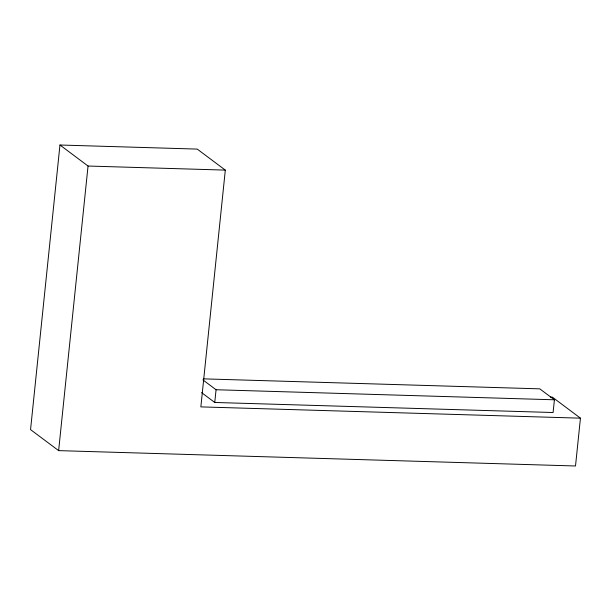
<?xml version="1.0" encoding="UTF-8"?>
<svg xmlns="http://www.w3.org/2000/svg" width="611" height="611" viewBox="0 0 611 611"><rect width="100%" height="100%" fill="white"/><g stroke="black" fill="none" stroke-linecap="round" stroke-linejoin="round"><path stroke-width="0.92" d="M580.45 418.168L200.851 406.888L225.314 170.11L197.231 149.092L59.962 145.013L30.55 429.617L58.633 450.628L575.509 465.987L580.45 418.168L552.367 397.15L550.458 397.097M58.633 450.628L88.045 166.032L59.962 145.013M203.341 378.851L539.78 388.848L554.414 399.793L553.092 412.517L214.751 402.466L216.065 389.742L202.898 379.889M88.045 166.032L225.314 170.11M216.065 389.742L554.414 399.793M201.577 392.613L214.751 402.466"/></g></svg>
